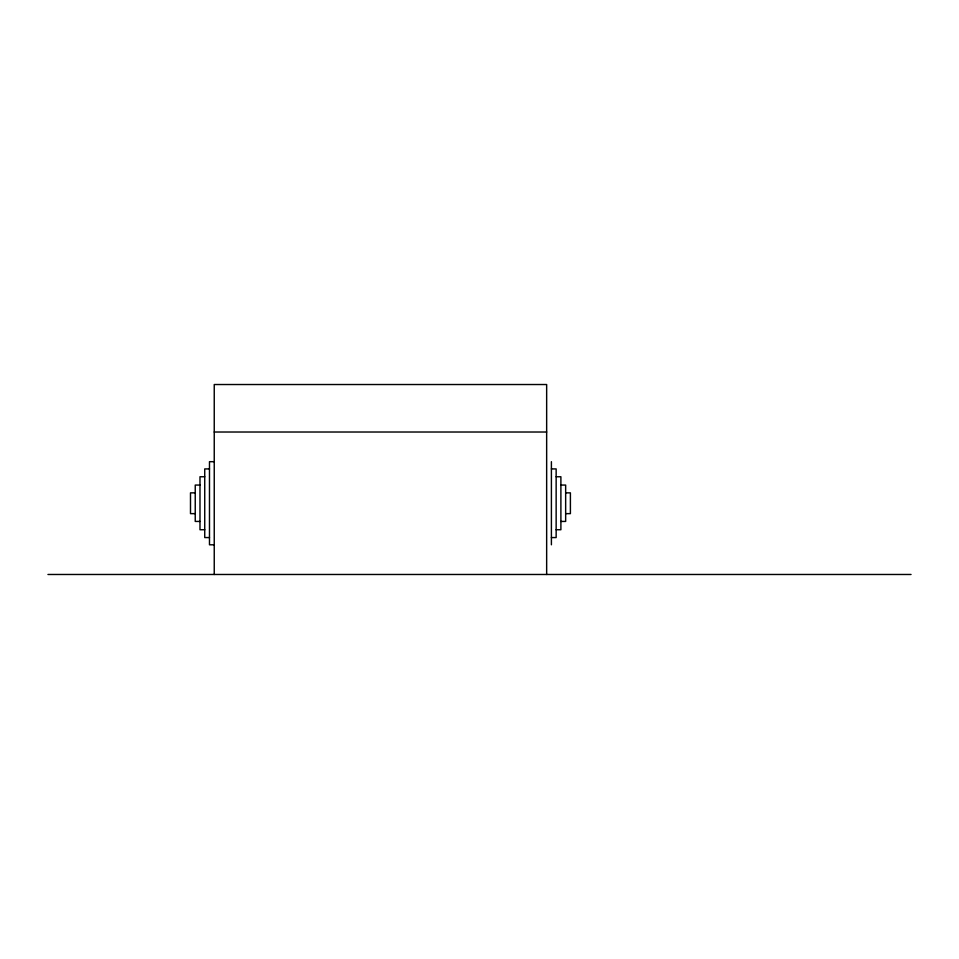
<?xml version="1.0" encoding="UTF-8"?>
<svg xmlns="http://www.w3.org/2000/svg" width="959" height="959" viewBox="0 0 959 959"><rect width="100%" height="100%" fill="white"/><g stroke="black" fill="none" stroke-linecap="round" stroke-linejoin="round"><path stroke-width="1.44" d="M214.241 432.018L546.654 432.018M214.241 461.687L209.482 461.687L209.482 544.796L214.241 544.796M209.482 468.915L204.735 468.915L204.735 537.567L209.482 537.567M551.401 468.915L556.148 468.915L556.148 537.567L551.401 537.567M204.735 476.755L199.987 476.755L199.987 529.74L204.735 529.74M556.148 476.755L560.895 476.755L560.895 529.74L556.148 529.74M199.987 485.062L195.24 485.062L195.24 521.432L199.987 521.432M560.895 485.062L565.654 485.062L565.654 521.432L560.895 521.432M195.24 492.854L190.493 492.854L190.493 513.64L195.24 513.64M565.654 492.854L570.401 492.854L570.401 513.64L565.654 513.64M47.95 574.477L911.05 574.477M551.401 461.687L551.401 544.796M546.654 574.477L546.654 384.523L214.241 384.523L214.241 574.477"/></g></svg>
